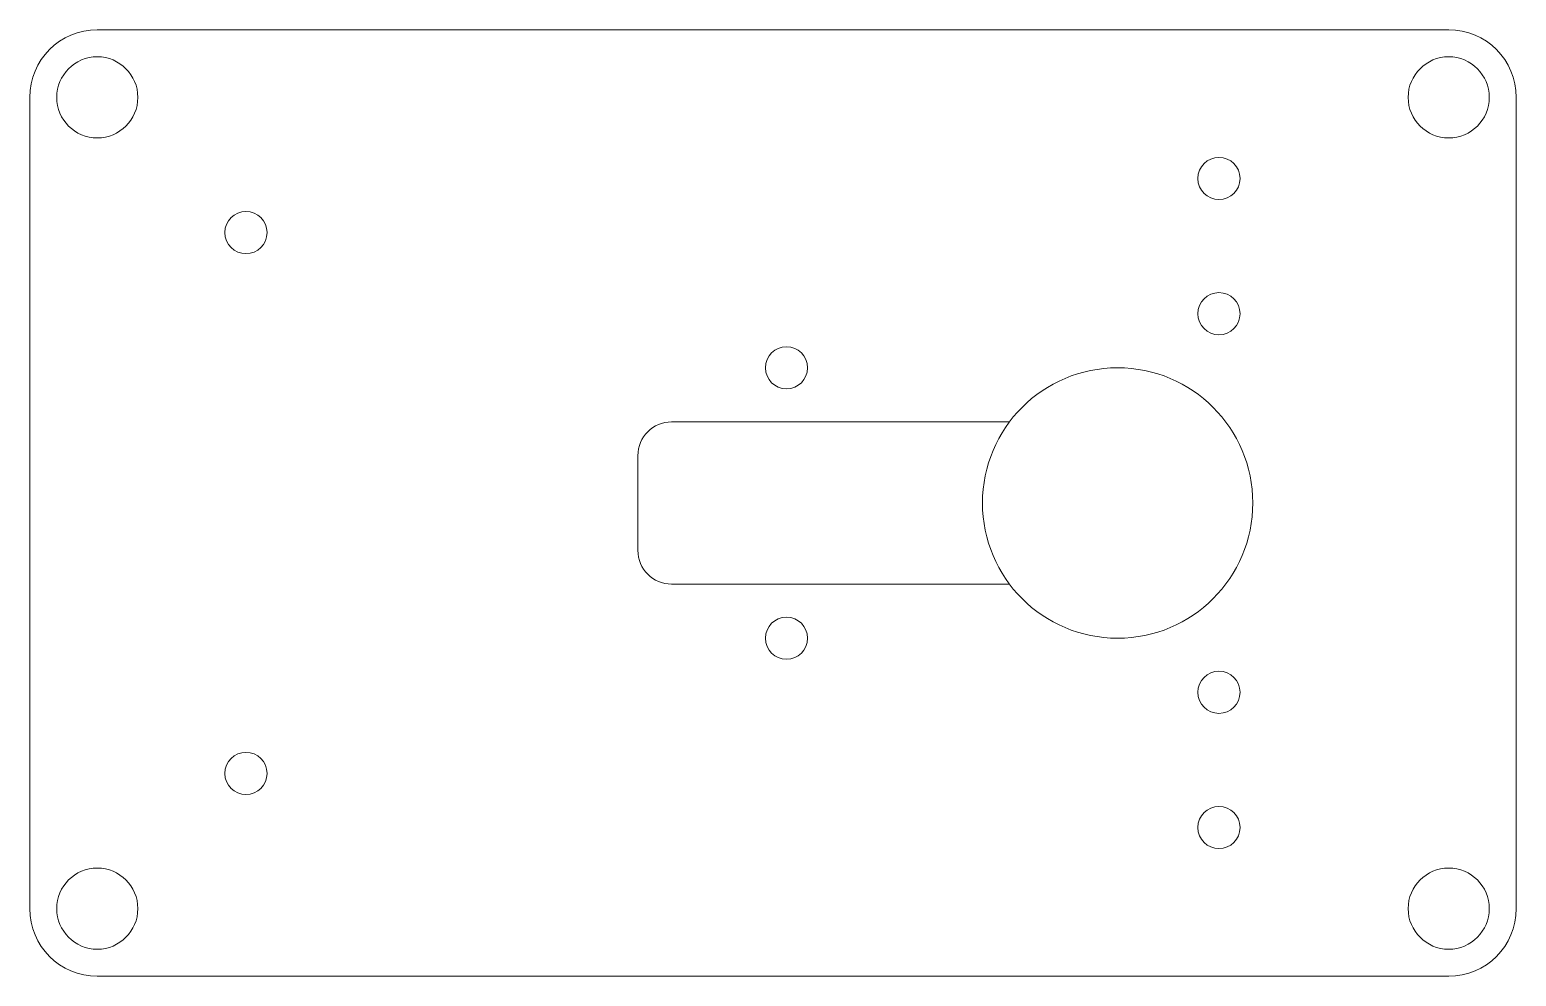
# Model space of a CAD drawing. Header units: inches. Extents: x -2.75 to 2.75, y -1.75 to 1.75.
import ezdxf

# ---------------------------------------------------------------- set-up
doc = ezdxf.new("R2010")
doc.units = ezdxf.units.IN
doc.layers.get('0').update_dxf_attribs({"color": 1, "linetype": 'CONTINUOUS', "lineweight": 0})

msp = doc.modelspace()

# ---------------------------------------------------------------- linework, layer by layer
for p, q in [((-2.5, 1.75), (2.5, 1.75)), ((-2.75, -1.5), (-2.75, 1.5)), ((2.75, 1.5), (2.75, -1.5)), ((-0.375, 0.3), (0.875, 0.3)), ((-0.5, -0.175), (-0.5, 0.175)), ((0.875, -0.3), (-0.375, -0.3)), ((2.5, -1.75), (-2.5, -1.75))]:
    msp.add_line(p, q)
for centre, radius in [((-2.5, 1.5), 0.15), ((2.5, 1.5), 0.15), ((1.65, 1.2), 0.078), ((-1.95, 1), 0.078), ((1.65, 0.7), 0.078), ((0.05, 0.5), 0.078), ((1.275, 0), 0.5), ((0.05, -0.5), 0.078), ((1.65, -0.7), 0.078), ((-1.95, -1), 0.078), ((1.65, -1.2), 0.078), ((-2.5, -1.5), 0.15), ((2.5, -1.5), 0.15)]:
    msp.add_circle(centre, radius)
for centre, radius, start, end in [((-2.5, 1.5), 0.25, 90, 180), ((2.5, 1.5), 0.25, 0, 90), ((-0.375, 0.175), 0.125, 90, 180), ((-0.375, -0.175), 0.125, 180, 270), ((-2.5, -1.5), 0.25, 180, 270), ((2.5, -1.5), 0.25, 270, 0)]:
    msp.add_arc(centre, radius, start, end)

doc.saveas('drawing.dxf')
